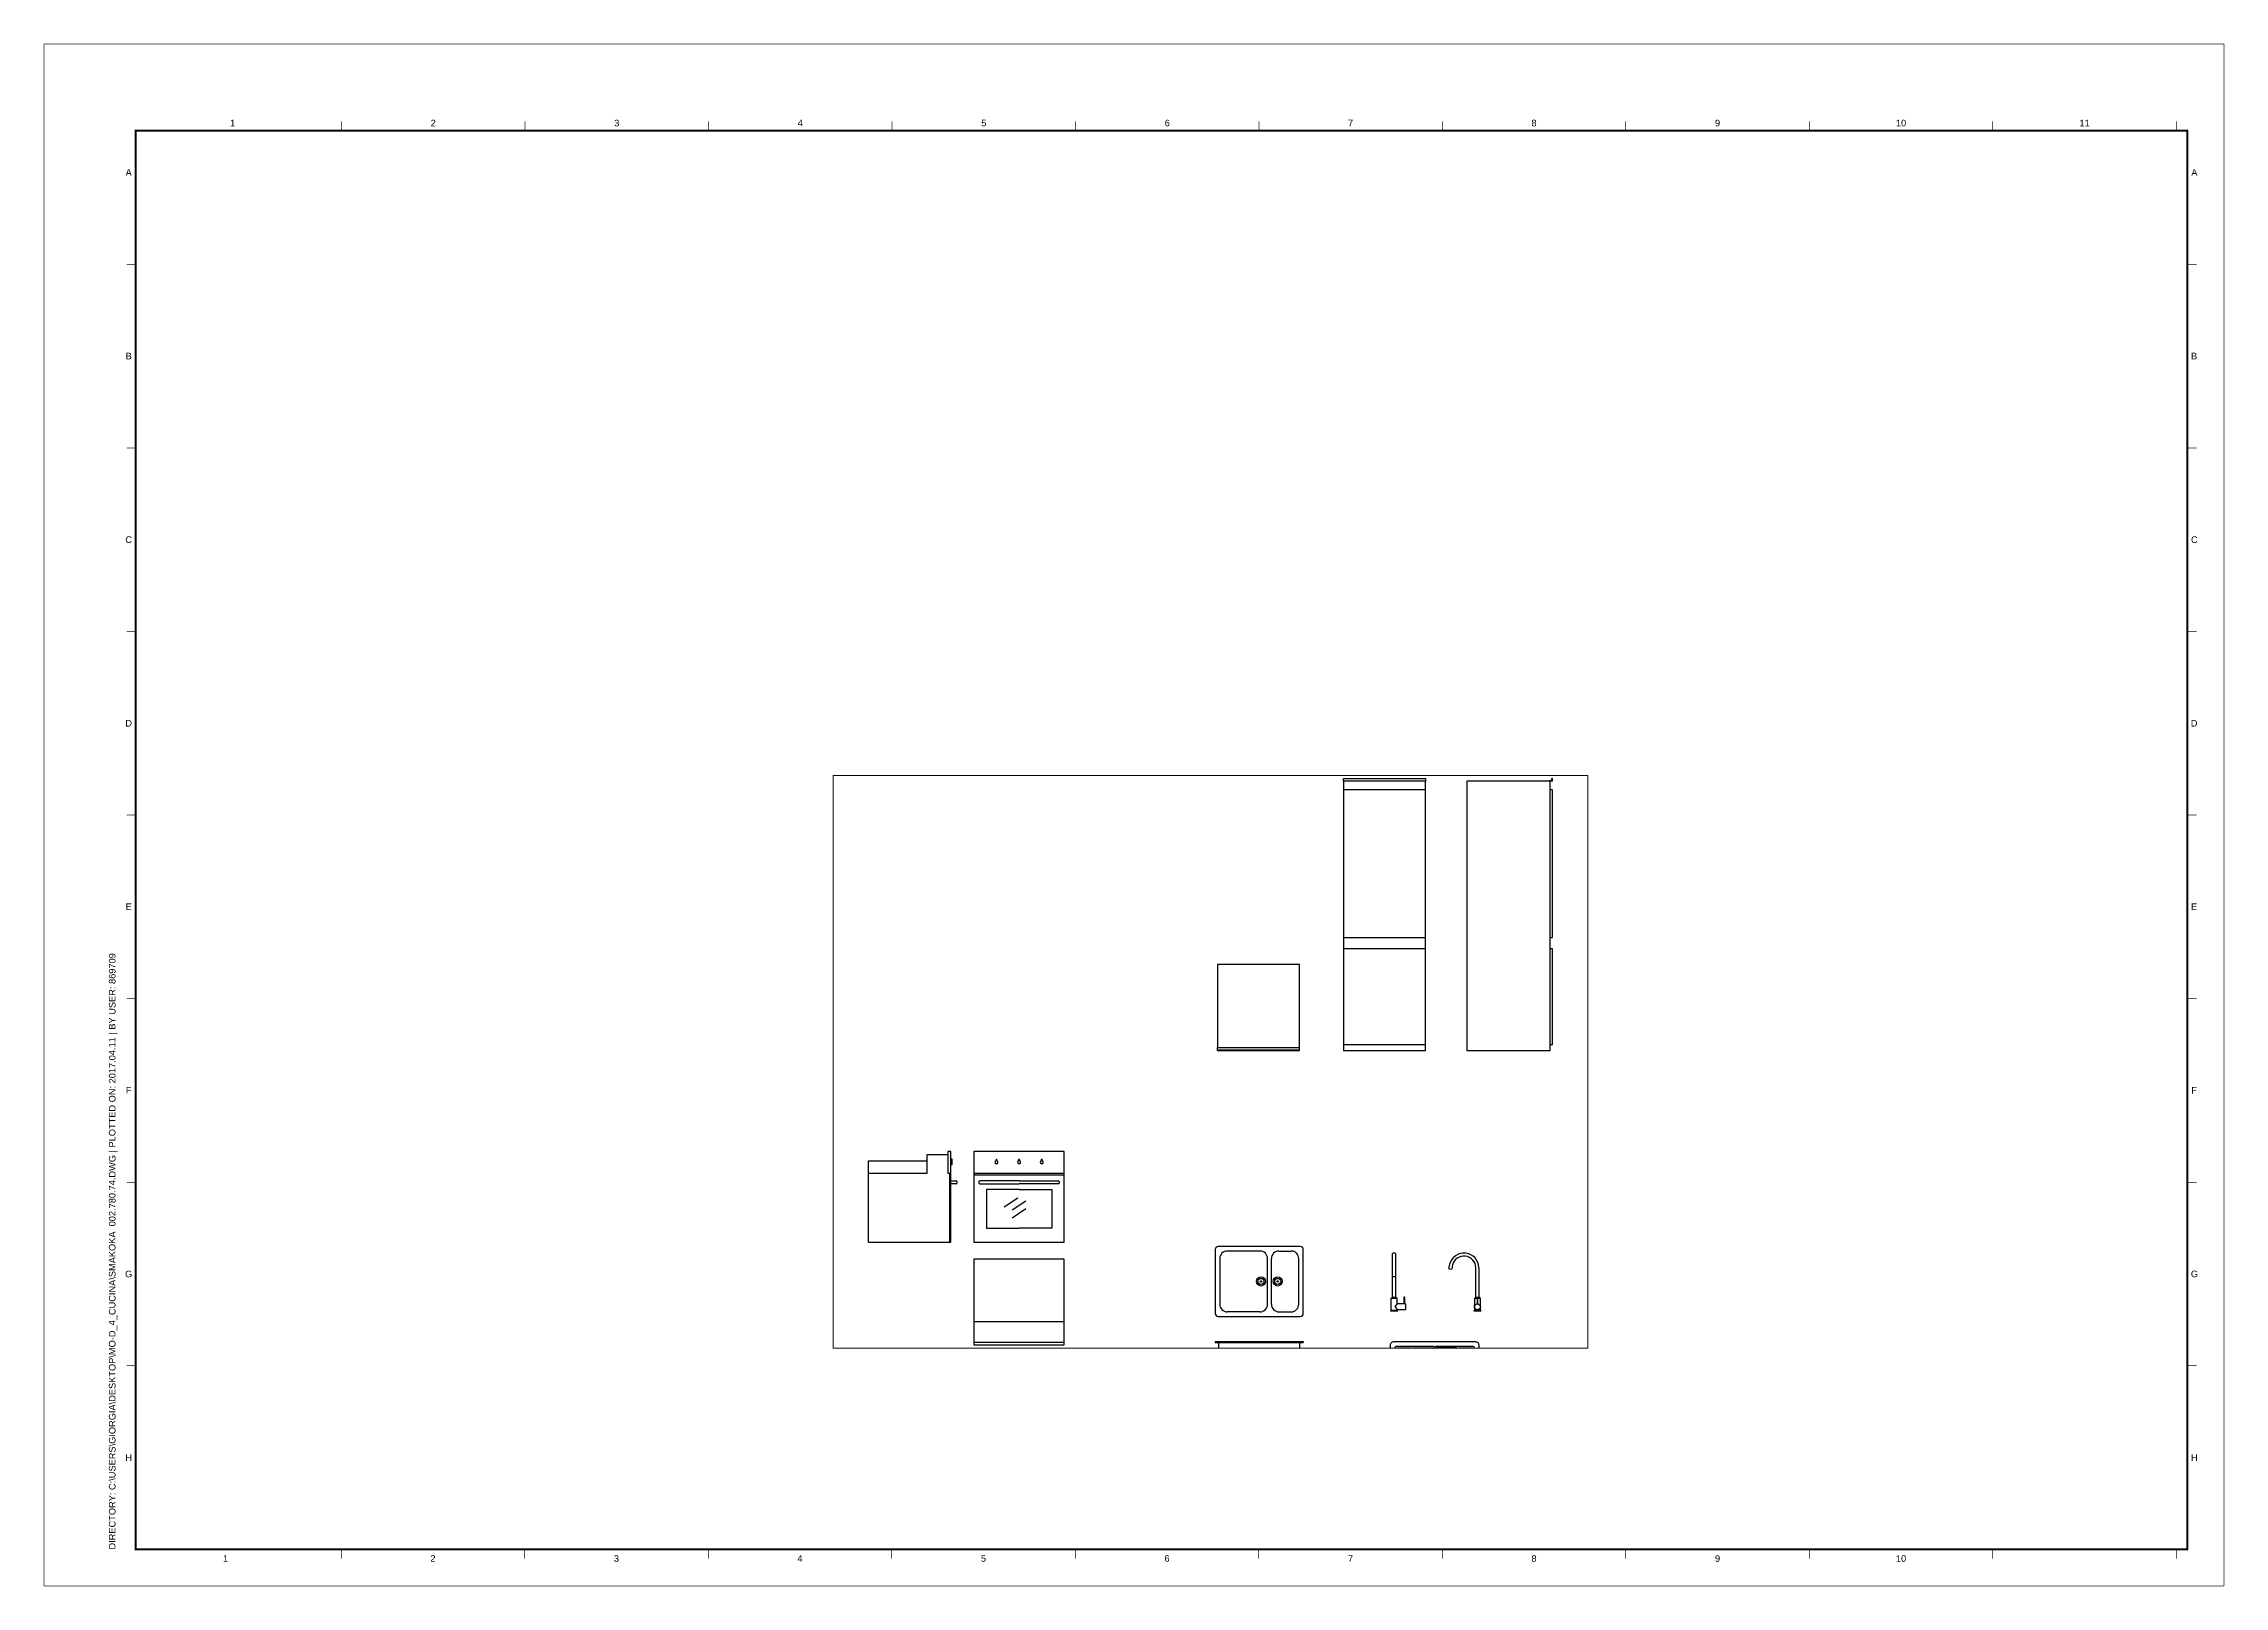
# Paper-space layout 'Layout2' of a CAD drawing. Header units: millimetres. Extents: x -189 to 405, y -45 to 375.
# The model-space entities are those that its viewports show. They can reach past a viewport. Long polylines and large blocks are cut down to what shows.
import ezdxf
from ezdxf.enums import TextEntityAlignment as Align

# ---------------------------------------------------------------- set-up
doc = ezdxf.new("R2010")
doc.units = ezdxf.units.MM
for name, color, linetype in [('costr', 4, 'Continuous'), ('G-ANNO-TEXT', 3, 'Continuous'), ('G-ANNO-TTLB', 3, 'Continuous'), ('Layer1', 4, 'Continuous')]:
    doc.layers.add(name, color=color, linetype=linetype)
doc.layers.add('G-ANNO-NPLT', color=210, linetype='Continuous', plot=False)
doc.layers.add('VITI', color=1, linetype='Continuous', lineweight=18, plot=False)
doc.styles.add('ARIAL', font='arial.ttf')

# ---------------------------------------------------------------- blocks, each defined once
blk = doc.blocks.new('A1_GRID_LAYOUT')
at = {"layer": 'G-ANNO-NPLT', "const_width": 0.18}
for points in [[(594, 0), (594, 420), (0, 420), (0, 0)], [(594, 0), (0, 0)]]:
    blk.add_lwpolyline(points, dxfattribs=at)
at = {"layer": 'G-ANNO-TTLB', "const_width": 0.18, "flags": 128}
for points in [[(81.07, 398.89), (81.07, 396.39)], [(131.07, 398.89), (131.07, 396.39)], [(181.07, 398.89), (181.07, 396.39)], [(231.07, 398.89), (231.07, 396.39)], [(281.07, 398.89), (281.07, 396.39)], [(331.07, 398.89), (331.07, 396.39)], [(381, 398.89), (381, 396.39)], [(431, 398.89), (431, 396.39)], [(481, 398.89), (481, 396.39)], [(531, 398.89), (531, 396.39)], [(581, 398.89), (581, 396.39)], [(0, 368.5), (0, 366)], [(25, 360), (22.5, 360)], [(584, 360), (586.5, 360)], [(25, 310), (22.5, 310)], [(584, 310), (586.5, 310)], [(25, 260), (22.5, 260)], [(584, 260), (586.5, 260)], [(25, 210), (22.5, 210)], [(584, 210), (586.5, 210)], [(25, 160), (22.5, 160)], [(584, 160), (586.5, 160)], [(25, 110), (22.5, 110)], [(584, 110), (586.5, 110)], [(25, 60), (22.5, 60)], [(584, 60), (586.5, 60)], [(81, 10), (81, 7.5)], [(131, 10), (131, 7.5)], [(181, 10), (181, 7.5)], [(231, 10), (231, 7.5)], [(281, 10), (281, 7.5)], [(331, 10), (331, 7.5)], [(381, 10), (381, 7.5)], [(431, 10), (431, 7.5)], [(481, 10), (481, 7.5)], [(531, 10), (531, 7.5)], [(581, 10), (581, 7.5)]]:
    blk.add_lwpolyline(points, dxfattribs=at)
at = {"layer": 'G-ANNO-TTLB', "const_width": 0.5, "flags": 128}
blk.add_lwpolyline([(25, 396.39), (25, 10), (584, 10), (584, 396.39)], close=True, dxfattribs=at)
at = {"layer": 'G-ANNO-TEXT', "style": 'ARIAL'}
for s, p in [('1', (51.42, 398.46)), ('2', (106.07, 398.46)), ('3', (156.07, 398.46)), ('4', (206.07, 398.46)), ('5', (256.07, 398.46)), ('6', (306.07, 398.46)), ('7', (356, 398.46)), ('8', (406, 398.46)), ('9', (456, 398.46)), ('10', (506, 398.46)), ('11', (556, 398.46)), ('A', (23.09, 385)), ('A', (585.91, 385)), ('B', (23.09, 335)), ('B', (585.84, 335)), ('C', (23.09, 285)), ('C', (585.91, 285)), ('D', (23.09, 235)), ('D', (585.84, 235)), ('E', (23.09, 185)), ('E', (585.84, 185)), ('F', (23.09, 135)), ('F', (585.84, 135)), ('G', (23.09, 85)), ('G', (585.94, 85)), ('H', (23.09, 35)), ('H', (585.91, 35)), ('1', (49.49, 7.51)), ('2', (106, 7.51)), ('3', (156, 7.51)), ('4', (206, 7.51)), ('5', (256, 7.51)), ('6', (306, 7.51)), ('7', (356, 7.51)), ('8', (406, 7.51)), ('9', (456, 7.51)), ('10', (506, 7.51))]:
    blk.add_text(s, height=1.8, dxfattribs=at).set_placement(p, align=Align.MIDDLE_CENTER)
at = {"layer": 'G-ANNO-TEXT', "insert": (17.7, 9.95), "char_height": 1.8, "attachment_point": 1, "rotation": 90, "style": 'ARIAL'}
blk.add_mtext_dynamic_manual_height_columns('DIRECTORY: C:\\\\USERS\\\\GIORGIA\\\\DESKTOP\\\\MO-D_4_CUCINA\\\\SMAKOKA  002.780.74.DWG | PLOTTED ON: 2017.04.11 | BY USER: 869709 ', width=412.209, gutter_width=9, heights=[0], dxfattribs=at)

msp = doc.modelspace()

# ---------------------------------------------------------------- linework, layer by layer
for p, q in [((1341.4, 2130.7), (1287.4, 2130.7)), ((1287.4, 2130.7), (1287.4, 1953.7)), ((1341.4, 2125), (1287.4, 2125)), ((1341.4, 1953.7), (1341.4, 2130.7)), ((1423.4, 2130.7), (1368.4, 2130.7)), ((1368.4, 2130.7), (1368.4, 1953.7)), ((1423.4, 1953.7), (1423.4, 2130.7)), ((1287.4, 2028), (1341.4, 2028)), ((1258.5, 2010.2), (1204.5, 2010.2)), ((1204.5, 2010.2), (1204.5, 1955.2)), ((1258.5, 1955.2), (1258.5, 2010.2)), ((1341.4, 2020.5), (1287.4, 2020.5)), ((1204.5, 1955.6), (1258.5, 1955.6)), ((1287.4, 1957.5), (1341.4, 1957.5)), ((1287.4, 1953.7), (1341.4, 1953.7)), ((1368.4, 1953.7), (1423.4, 1953.7)), ((974.8, 1827.6), (974.8, 1881.1)), ((974.8, 1881.1), (1013.5, 1881.1)), ((1013.5, 1872.9), (1013.5, 1885.1)), ((1013.5, 1885.1), (1027, 1885.1)), ((1029, 1887.1), (1027, 1887.1)), ((1027, 1887.1), (1027, 1885.1)), ((1027, 1885.1), (1027, 1872.9)), ((1029, 1827.6), (1029, 1887.1)), ((1103.6, 1887.1), (1044.1, 1887.1)), ((1044.1, 1887.1), (1044.1, 1827.6)), ((1058.8, 1882), (1058.8, 1880.9)), ((1059.3, 1880.9), (1059.3, 1882)), ((1073.6, 1882), (1073.6, 1880.9)), ((1074.1, 1880.9), (1074.1, 1882)), ((1088.5, 1882), (1088.5, 1880.9)), ((1089, 1880.9), (1089, 1882)), ((1103.6, 1827.6), (1103.6, 1887.1)), ((974.8, 1827.6), (974.8, 1872.9)), ((974.8, 1872.9), (1013.5, 1872.9)), ((1027, 1872.9), (1029, 1872.9)), ((1028, 1872.9), (1028, 1827.6)), ((1028, 1871.9), (1029, 1871.9)), ((1044.1, 1872.9), (1103.6, 1872.9)), ((1044.1, 1871.9), (1103.6, 1871.9)), ((1047.5, 1867.4), (1047.5, 1866.4)), ((1073.9, 1867.9), (1048, 1867.9)), ((1048, 1865.9), (1073.9, 1865.9)), ((1073.9, 1867.9), (1099.7, 1867.9)), ((1099.7, 1865.9), (1073.9, 1865.9)), ((1100.2, 1867.4), (1100.2, 1866.4)), ((1073.9, 1862.2), (1052.4, 1862.2)), ((1052.4, 1862.2), (1052.4, 1836.7)), ((1073.9, 1862.2), (1095.4, 1862.2)), ((1095.4, 1862.2), (1095.4, 1836.7)), ((974.8, 1827.6), (1029, 1827.6)), ((1044.1, 1827.6), (1103.6, 1827.6)), ((1052.4, 1836.7), (1073.9, 1836.7)), ((1095.4, 1836.7), (1073.9, 1836.7)), ((1202.9, 1822.7), (1202.9, 1780.7)), ((1258.9, 1824.7), (1204.9, 1824.7)), ((1260.9, 1780.7), (1260.9, 1822.7)), ((1103.6, 1816.4), (1044.1, 1816.4)), ((1044.1, 1816.4), (1044.1, 1759.9)), ((1103.6, 1759.9), (1103.6, 1816.4)), ((1319.6, 1791.4), (1319.6, 1820)), ((1321.6, 1820), (1321.6, 1791.4)), ((1374.5, 1791.4), (1374.5, 1810.7)), ((1376.5, 1810.7), (1376.5, 1791.4)), ((1321.6, 1804.7), (1319.6, 1804.7)), ((1318.6, 1782.7), (1318.3, 1782.3)), ((1318.3, 1782.3), (1323, 1782.3)), ((1318.6, 1790.5), (1319.6, 1791.4)), ((1322.6, 1790.5), (1318.6, 1790.5)), ((1318.6, 1790.5), (1318.6, 1782.7)), ((1318.6, 1782.7), (1320.6, 1782.7)), ((1319.6, 1791.4), (1321.6, 1791.4)), ((1320.6, 1782.7), (1322.6, 1782.7)), ((1322.6, 1787), (1321.2, 1785.2)), ((1321.2, 1785.2), (1322.6, 1783.3)), ((1322.6, 1790.5), (1321.6, 1791.4)), ((1322.6, 1787), (1322.6, 1790.5)), ((1328.2, 1787), (1322.6, 1787)), ((1322.6, 1782.7), (1322.6, 1783.3)), ((1322.6, 1783.3), (1328.2, 1783.3)), ((1322.6, 1782.7), (1323, 1782.3)), ((1327.7, 1791.4), (1327.1, 1791.4)), ((1327.1, 1791.4), (1327.1, 1787)), ((1327.7, 1787), (1327.7, 1791.4)), ((1328.2, 1787), (1328.2, 1783.3)), ((1373.5, 1782.7), (1373.1, 1782.3)), ((1373.1, 1782.3), (1377.9, 1782.3)), ((1373.5, 1790.5), (1374.5, 1791.4)), ((1375.2, 1790.5), (1373.5, 1790.5)), ((1373.5, 1790.5), (1373.5, 1782.7)), ((1373.5, 1782.7), (1375.5, 1782.7)), ((1373.5, 1782.7), (1375.5, 1782.7)), ((1374.5, 1791.4), (1376.5, 1791.4)), ((1375.2, 1791.4), (1375.2, 1787)), ((1375.5, 1782.7), (1377.5, 1782.7)), ((1375.5, 1782.7), (1377.5, 1782.7)), ((1375.8, 1787), (1375.8, 1791.4)), ((1377.5, 1790.5), (1375.8, 1790.5)), ((1377.5, 1790.5), (1376.5, 1791.4)), ((1377.5, 1786.2), (1377.5, 1790.5)), ((1377.5, 1782.7), (1377.5, 1786.2)), ((1377.5, 1782.7), (1377.9, 1782.3)), ((1103.6, 1775.1), (1044.1, 1775.1)), ((1204.9, 1778.7), (1258.9, 1778.7)), ((1044.1, 1761.8), (1103.6, 1761.8)), ((1044.1, 1759.9), (1103.6, 1759.9)), ((1205.3, 1750.1), (1205.3, 1761.6)), ((1258.5, 1761.6), (1258.5, 1750.1))]:
    msp.add_line(p, q)
msp.add_lwpolyline([(1320.3, 1762.1), (1374.3, 1762.1, -0.414214), (1376.3, 1760.1), (1376.3, 1713.1, -0.414214), (1374.3, 1711.1), (1320.3, 1711.1, -0.414214), (1318.3, 1713.1), (1318.3, 1760.1, -0.414214)], format="xyb", close=True)
for points in [[(1346.1, 1759.1, -0.414214), (1347.1, 1758.1), (1347.1, 1722.3, -0.414214), (1346.1, 1721.3), (1322.3, 1721.3, -0.414214), (1321.3, 1722.3), (1321.3, 1758.1, -0.414214), (1322.3, 1759.1), (1346.1, 1759.1)], [(1322.3, 1750.1), (1322.3, 1757.6, -0.414214), (1322.8, 1758.1), (1331.6, 1758.1)], [(1332.6, 1758.1), (1345.6, 1758.1, -0.414214), (1346.1, 1757.6), (1346.1, 1750.1)], [(1347.5, 1722.3), (1347.5, 1758.1, -0.414214), (1348.5, 1759.1), (1372.3, 1759.1, -0.414214), (1373.3, 1758.1), (1373.3, 1722.3, -0.414214), (1372.3, 1721.3), (1348.5, 1721.3)], [(1362, 1758.1), (1349, 1758.1, 0.414214), (1348.5, 1757.6), (1348.5, 1750.1)], [(1363, 1758.1), (1371.8, 1758.1, -0.414214), (1372.3, 1757.6), (1372.3, 1750.1)]]:
    msp.add_lwpolyline(points, format="xyb")
for points in [[(1331.6, 1750.1), (1331.6, 1758.1)], [(1332.6, 1750.1), (1332.6, 1758.1)], [(1362, 1750.1), (1362, 1758.1)], [(1363, 1750.1), (1363, 1758.1)]]:
    msp.add_lwpolyline(points)
msp.add_circle((1375.5, 1785), 2)
for centre, radius, start, end in [((1059, 1880), 1, 104.4775, 75.5225), ((1073.9, 1880), 1, 104.4775, 75.5225), ((1088.8, 1880), 1, 104.4775, 75.5225), ((1048, 1867.4), 0.5, 90, 180), ((1048, 1866.4), 0.5, 180, 270), ((1099.7, 1867.4), 0.5, 0, 90), ((1099.7, 1866.4), 0.5, 270, 0), ((1204.9, 1822.7), 2, 90, 180), ((1258.9, 1822.7), 2, 0, 90), ((1320.6, 1818.7), 1.69, 53.7279, 126.2721), ((1367, 1810.3), 10.3, 158.021, 182.0773), ((1357.6, 1814.7), 4.86, 260.1727, 283.9819), ((1366.6, 1810.5), 9.86, 1.315, 165.3822), ((1367, 1810.3), 8.26, 158.021, 182.0773), ((1366.6, 1810.5), 7.86, 1.315, 165.3822), ((1204.9, 1780.7), 2, 180, 270), ((1258.9, 1780.7), 2, 270, 0)]:
    msp.add_arc(centre, radius, start, end)
for points in [[(1059.3, 1882), (1059.3, 1882.1), (1058.8, 1882.1), (1058.8, 1882)], [(1074.1, 1882), (1074.1, 1882.1), (1073.6, 1882.1), (1073.6, 1882)], [(1089, 1882), (1089, 1882.1), (1088.5, 1882.1), (1088.5, 1882)]]:
    msp.add_open_spline(points, degree=3)
at = {"layer": 'costr'}
for p, q in [((1204.5, 1955.2), (1204.5, 1955.6)), ((1204.5, 1953.7), (1204.5, 1955.2)), ((1204.5, 1954.1), (1258.5, 1954.1)), ((1204.5, 1953.7), (1258.5, 1953.7)), ((1258.5, 1953.7), (1258.5, 1955.2)), ((1029.8, 1882.1), (1029, 1882.1)), ((1029.8, 1880.9), (1029, 1880.9)), ((1029.8, 1878.6), (1029.8, 1882.1)), ((1029, 1878.6), (1029.8, 1878.6)), ((1029, 1867.9), (1031.5, 1867.9)), ((1031.5, 1865.9), (1029, 1865.9)), ((1031.5, 1867.9), (1032.5, 1867.9)), ((1032.5, 1865.9), (1031.5, 1865.9)), ((1033, 1867.4), (1033, 1866.4)), ((1064.1, 1850.7), (1073, 1856.6)), ((1069.4, 1848.8), (1078.4, 1854.7)), ((1069.4, 1843.6), (1078.4, 1849.6)), ((1205.9, 1816.7), (1205.9, 1786.7)), ((1232.4, 1821.7), (1210.9, 1821.7)), ((1237.4, 1786.7), (1237.4, 1816.7)), ((1239.9, 1786.7), (1239.9, 1816.7)), ((1244.9, 1821.7), (1252.9, 1821.7)), ((1257.9, 1786.7), (1257.9, 1816.7)), ((1232.4, 1781.7), (1210.9, 1781.7)), ((1244.9, 1781.7), (1252.9, 1781.7)), ((1202.9, 1762.1), (1260.9, 1762.1)), ((1202.9, 1762.1), (1202.9, 1761.6)), ((1202.9, 1761.6), (1260.9, 1761.6)), ((1260.9, 1762.1), (1260.9, 1761.6))]:
    msp.add_line(p, q, dxfattribs=at)
for centre, radius in [((1233, 1801.7), 3), ((1233, 1801.7), 2), ((1233, 1801.7), 0.5), ((1244.1, 1801.7), 3), ((1244.1, 1801.7), 2), ((1244.1, 1801.7), 0.5)]:
    msp.add_circle(centre, radius, dxfattribs=at)
for centre, radius, start, end in [((1032.5, 1867.4), 0.5, 0, 90), ((1032.5, 1866.4), 0.5, 270, 0), ((1210.9, 1816.7), 5, 90, 180), ((1232.4, 1816.7), 5, 0, 90), ((1244.9, 1816.7), 5, 90, 180), ((1252.9, 1816.7), 5, 0, 90), ((1210.9, 1786.7), 5, 180, 270), ((1232.4, 1786.7), 5, 270, 0), ((1244.9, 1786.7), 5, 180, 270), ((1252.9, 1786.7), 5, 270, 0)]:
    msp.add_arc(centre, radius, start, end, dxfattribs=at)
at = {"layer": 'Layer1'}
for p, q in [((1287.4, 2130.7), (1287.4, 2132.5)), ((1287.4, 2132.5), (1341.4, 2132.5)), ((1341.4, 2132.5), (1341.4, 2130.7)), ((1423, 2130.7), (1423, 2131.1)), ((1423, 2131.1), (1424.5, 2131.1)), ((1423.4, 2130.7), (1423, 2130.7)), ((1424.9, 2130.7), (1423.4, 2130.7)), ((1424.9, 2125), (1423.4, 2125)), ((1424.9, 2132.5), (1424.5, 2132.5)), ((1424.5, 2131.1), (1424.5, 2132.5)), ((1424.9, 2130.7), (1424.9, 2132.5)), ((1424.9, 2028), (1424.9, 2125)), ((1423.4, 2028), (1424.9, 2028)), ((1424.9, 2020.5), (1423.4, 2020.5)), ((1424.9, 1957.5), (1424.9, 2020.5)), ((1423.4, 1957.5), (1424.9, 1957.5))]:
    msp.add_line(p, q, dxfattribs=at)

psp = doc.layouts.new('Layout2')

# ---------------------------------------------------------------- block references
psp.add_blockref('A1_GRID_LAYOUT', (-189.35, -45.3))

# ---------------------------------------------------------------- viewports
at = {"layer": 'VITI'}
psp.add_viewport(center=(128.5, 97.5), size=(205.6, 156), view_center_point=(1199.84, 1946.21), view_height=376.7495, dxfattribs=at)

doc.saveas('drawing.dxf')
